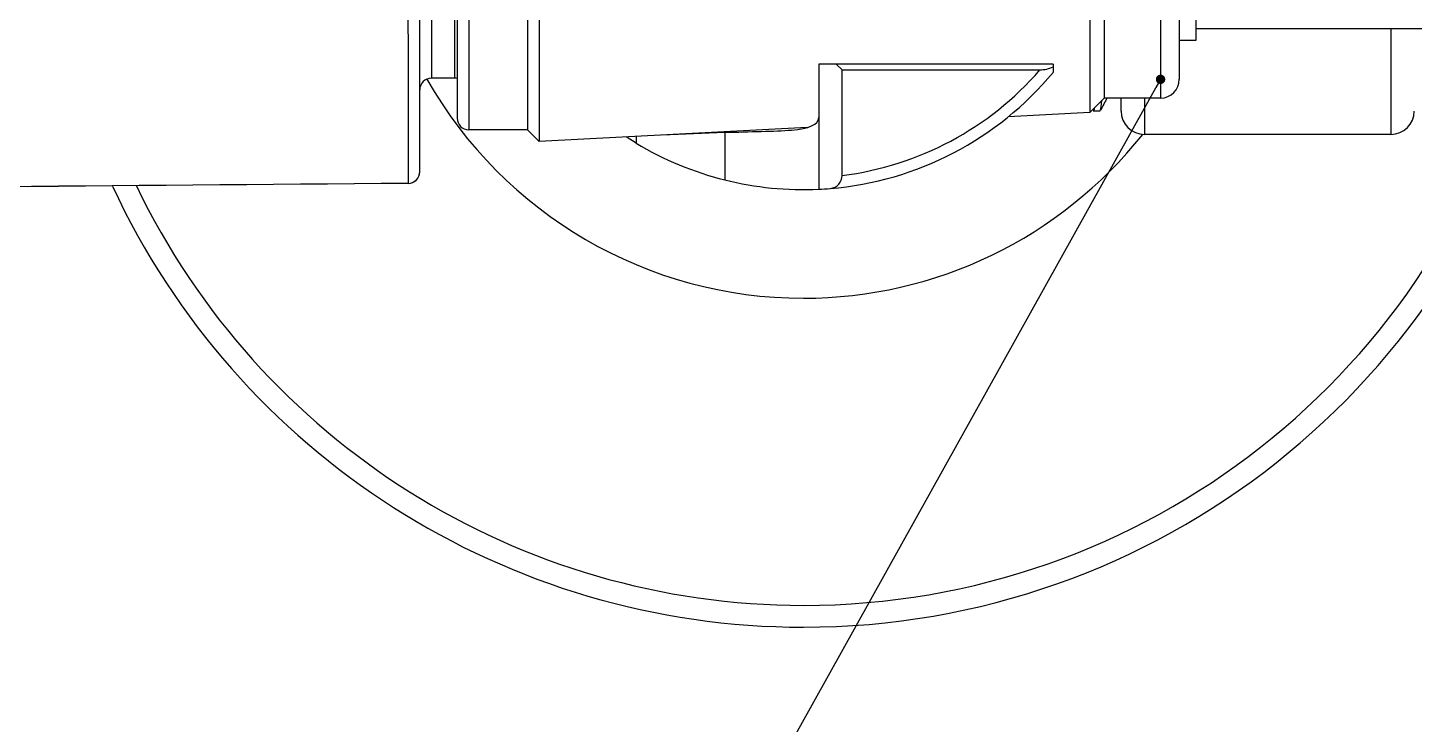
# Model space of a CAD drawing. Header units: centimetres. Extents: x -1797 to 2001, y -8788 to 1856.
# Drawn here: x -66.24 to -60.33, y -2169.43 to -2166.47 of the extents above; entities that cross this region are included whole.
import ezdxf

# ---------------------------------------------------------------- set-up
doc = ezdxf.new("R2010")
doc.units = ezdxf.units.CM
doc.header["$LTSCALE"] = 100
doc.header["$MEASUREMENT"] = 0
doc.linetypes.add('HIDDEN', pattern=[0.375, 0.25, -0.125])
doc.layers.add('HIDDEN -03', color=8, linetype='HIDDEN')
doc.layers.add('ID_Furniture-Fixed_01', color=141, linetype='Continuous')
doc.styles.add('ISO', font='isocp2.shx', dxfattribs={"width": 0.8})
doc.dimstyles.new('DIM DET', dxfattribs={"dimtxt": 0.05, "dimasz": 0.025, "dimexe": 0.025, "dimexo": 0.025, "dimgap": 0.025, "dimtad": 1, "dimzin": 0, "dimdsep": 46, "dimtxsty": 'ISO', "dimblk": 'ARCHTICK', "dimcen": 0.1, "dimdle": 0.025, "dimclrd": 15, "dimclre": 15, "dimclrt": 2, "dimadec": 0, "dimazin": 0, "dimtfac": 1, "dimtmove": 2, "dimatfit": 0, "dimldrblk": 'ARCHTICK', "dimfxl": 0.17, "dimtzin": 1, "dimarcsym": 0})

# ---------------------------------------------------------------- blocks, each defined once
blk = doc.blocks.new('_ARCHTICK')
at = {"color": 0, "linetype": 'ByBlock', "const_width": 0.15}
blk.add_lwpolyline([(-0.5, -0.5), (0.5, 0.5)], dxfattribs=at)

msp = doc.modelspace()

# ---------------------------------------------------------------- linework, layer by layer
at = {"layer": 'ID_Furniture-Fixed_01'}
for p, q in [((-64.5709, -2167.079), (-64.5709, -2164.4623)), ((-64.3616, -2164.6406), (-64.3616, -2166.9006)), ((-64.1116, -2164.6406), (-64.1116, -2166.9006)), ((-64.0616, -2164.5906), (-64.0616, -2166.9506)), ((-64.4116, -2164.6906), (-64.4116, -2166.8506)), ((-61.7136, -2164.7136), (-61.7136, -2166.8275)), ((-61.6516, -2164.7756), (-61.6516, -2166.7656)), ((-61.4116, -2164.7756), (-61.4116, -2166.7656)), ((-64.5209, -2164.8606), (-64.5209, -2166.6806)), ((-64.4209, -2166.6806), (-64.4209, -2164.8606)), ((-61.3316, -2164.8556), (-61.3316, -2166.6856)), ((-61.2616, -2165.0206), (-61.2616, -2166.5206)), ((-55.4116, -2166.4706), (-61.2616, -2166.4706)), ((-60.4296, -2166.4706), (-60.4296, -2166.9206)), ((-61.2616, -2166.5206), (-61.3316, -2166.5206)), ((-62.7946, -2166.6206), (-62.8696, -2166.6206)), ((-62.8696, -2166.6206), (-62.8696, -2167.154)), ((-61.8696, -2166.6206), (-62.7946, -2166.6206)), ((-62.7696, -2166.6456), (-62.7946, -2166.6206)), ((-62.7696, -2167.0953), (-62.7696, -2166.6456)), ((-62.7696, -2166.6456), (-61.9263, -2166.6456)), ((-61.8696, -2166.6206), (-61.8696, -2166.6317)), ((-61.8696, -2166.6317), (-61.8695, -2166.6559)), ((-64.4209, -2166.6806), (-64.5209, -2166.6806)), ((-61.6516, -2166.7656), (-61.7136, -2166.8275)), ((-61.4116, -2166.7656), (-61.6516, -2166.7656)), ((-61.5801, -2166.8206), (-61.5801, -2166.7656)), ((-61.4801, -2166.7656), (-61.4801, -2166.9206)), ((-61.7136, -2166.8275), (-62.0615, -2166.8457)), ((-61.7005, -2166.8185), (-61.7019, -2166.8159)), ((-61.6698, -2166.8206), (-61.6987, -2166.8206)), ((-64.1116, -2166.9006), (-64.3616, -2166.9006)), ((-64.0616, -2166.9506), (-64.1116, -2166.9006)), ((-62.918, -2166.8906), (-64.0616, -2166.9506)), ((-63.6483, -2166.9575), (-63.69, -2166.9311)), ((-63.6483, -2166.9289), (-63.6483, -2166.9575)), ((-63.2696, -2166.9122), (-63.536, -2166.923)), ((-63.2696, -2166.9122), (-63.2696, -2167.1144)), ((-60.4296, -2166.9206), (-61.4801, -2166.9206))]:
    msp.add_line(p, q, dxfattribs=at)
for centre, radius, start, end in [((1526.3881, -2165.7698), 1591.0093, 179.9511132, 180.0489455), ((-62.9346, -2165.7706), 3.25, 270, 346.65764), ((-62.9346, -2165.7706), 3.157, 270, 346.25704), ((-62.9346, -2165.7706), 1.335, 277.09966, 319.04768), ((-61.9309, -2166.5041), 0.1416, 271.84758, 295.66065), ((-64.5209, -2166.7306), 0.05, 90, 180), ((-62.9346, -2165.7706), 1.848, 209.64519, 270), ((-64.4209, -2166.7306), 0.05, 79.30691, 90), ((-62.9346, -2165.7706), 1.385, 274.76289, 320.26607), ((-61.4116, -2166.6856), 0.08, 270, 0), ((-61.4801, -2166.8206), 0.1, 180, 270), ((-60.4296, -2166.8206), 0.1, 270, 0), ((-64.3616, -2166.8506), 0.05, 180, 270), ((-62.9346, -2165.7706), 1.848, 270, 321.52801), ((-62.9346, -2165.7706), 1.385, 238.98364, 256.00264), ((-64.6209, -2167.079), 0.05, 270.3925, 359.99921), ((-64.6209, -2167.0793), 0.05, 270.33578, 359.99479), ((-62.9346, -2165.7706), 1.385, 256.00264, 272.68996), ((-62.8259, -2167.0949), 0.0563, 276.41138, 359.50915), ((-53.4322, -3563.754), 1396.6698, 90.4589848, 90.7601401), ((-55.344, -3379.3903), 1212.2966, 90.4384302, 90.785385), ((-62.9346, -2165.7706), 3.25, 204.93126, 270), ((-62.9346, -2165.7706), 3.157, 205.68891, 270), ((-66.2112, -2167.0812), 1.5914, 358.27126, 358.27965), ((-62.9346, -2165.7706), 1.385, 272.68996, 274.76289)]:
    msp.add_arc(centre, radius, start, end, dxfattribs=at)
for points in [[(-61.6404, -2166.7656), (-61.6491, -2166.7822), (-61.6583, -2166.7999), (-61.6681, -2166.8187)], [(-61.6942, -2166.809), (-61.6957, -2166.8167), (-61.6972, -2166.8205), (-61.6986, -2166.8205)]]:
    msp.add_open_spline(points, degree=3, dxfattribs=at)
for points, knots in [([(-61.6683, -2166.8191), (-61.668, -2166.8184), (-61.6676, -2166.8174), (-61.6655, -2166.8099), (-61.6637, -2166.7965), (-61.6619, -2166.7765)], [0, 0, 0, 0, 0.160455, 0.160455, 1, 1, 1, 1]), ([(-63.2696, -2166.9122), (-63.1631, -2166.9079), (-63.0588, -2166.908), (-62.9112, -2166.8954), (-62.8696, -2166.8797), (-62.8696, -2166.8484)], [0, 0, 0, 0, 0.5, 0.5, 1, 1, 1, 1])]:
    msp.add_open_spline(points, degree=3, knots=knots, dxfattribs=at)

# ---------------------------------------------------------------- leaders
at = {"layer": 'HIDDEN -03'}
for points in [[(-58.0746, -2099.956, 0.0001), (-171.5143, -2285.3121, 0.0001), (-171.5143, -2379.0723, 0.0001)], [(-66.0328, -2132.1879, 0.0001), (-151.675, -2291.652, 0.0001), (-151.675, -2379.0723, 0.0001)], [(-61.4116, -2166.6856, 0.0001), (-131.0962, -2291.652, 0.0001), (-131.0962, -2379.0723, 0.0001)]]:
    msp.add_leader(points, dimstyle='DIM DET', override={"dimasz": 0.04, "dimtad": 0, "dimclrd": 251, "dimldrblk": 'Dot', "dimfxl": 0.1}, dxfattribs=at)

doc.saveas('drawing.dxf')
